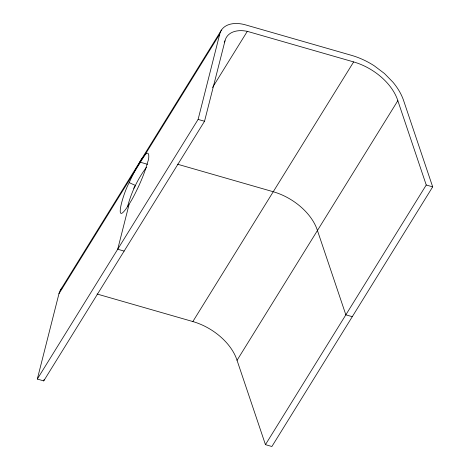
<?xml version="1.0" encoding="UTF-8"?>
<svg xmlns="http://www.w3.org/2000/svg" width="470" height="470" viewBox="0 0 470 470"><rect width="100%" height="100%" fill="white"/><g stroke="black" fill="none" stroke-linecap="round" stroke-linejoin="round"><path stroke-width="0.7" d="M58.962 293.709L219.754 34.069A30.133 19.082 31.8 0 1 245.681 24.916L351.519 55.348A56.717 35.926 31.8 0 1 374.296 65.835L384.413 73.473L392.985 82.227A56.717 35.926 31.8 0 1 403.842 101.25L432.682 186.86L271.889 446.5L265.45 444.649L426.243 185.01L397.837 100.68A47.905 30.338 31.8 0 0 353.64 61.917L247.308 31.343A29.052 18.401 31.8 0 0 225.007 40.837L204.532 121.26L43.739 380.9L37.318 379.055L58.962 293.709A30.133 19.082 31.8 0 1 62.017 287.993M43.739 380.9L44.098 379.49M129.044 204.562L117.712 249.235L124.133 251.08M37.318 379.055L198.111 119.415L219.754 34.069M127.523 206.794C131.277 192.588 137.534 179.094 146.429 167.367M139.361 163.889L140.042 161.792A30.133 19.082 31.8 0 1 141.928 158.719M144.39 155.629A31.801 3.772 -63.8 0 0 134.532 171.538L133.603 173.307A32.8 4.982 -65.5 0 0 129.197 182.624C122.159 195.32 111.637 234.554 132.499 198.593C138.738 186.854 144.249 174.629 147.774 161.786C149.296 158.284 149.795 148.614 144.372 155.652M60.665 289.702L221.458 30.062M133.68 188.311L134.449 187.06M224.237 42.083L225.007 40.837M212.522 87.514L247.308 31.343M97.079 294.02L192.847 321.556L353.64 61.917M265.45 444.649L237.045 360.32L397.837 100.68M134.837 186.437L135.442 185.468L129.191 182.624M198.111 119.415L204.532 121.26M426.243 185.01L432.682 186.86M177.478 164.2L273.246 191.737A47.905 30.338 31.8 0 1 317.438 230.5L345.849 314.829L352.288 316.68M139.937 162.115L147.562 164.312M192.847 321.556A47.905 30.338 31.8 0 1 237.045 360.32M142.416 158.173A30.133 19.082 31.8 0 1 143.209 157.409"/></g></svg>
